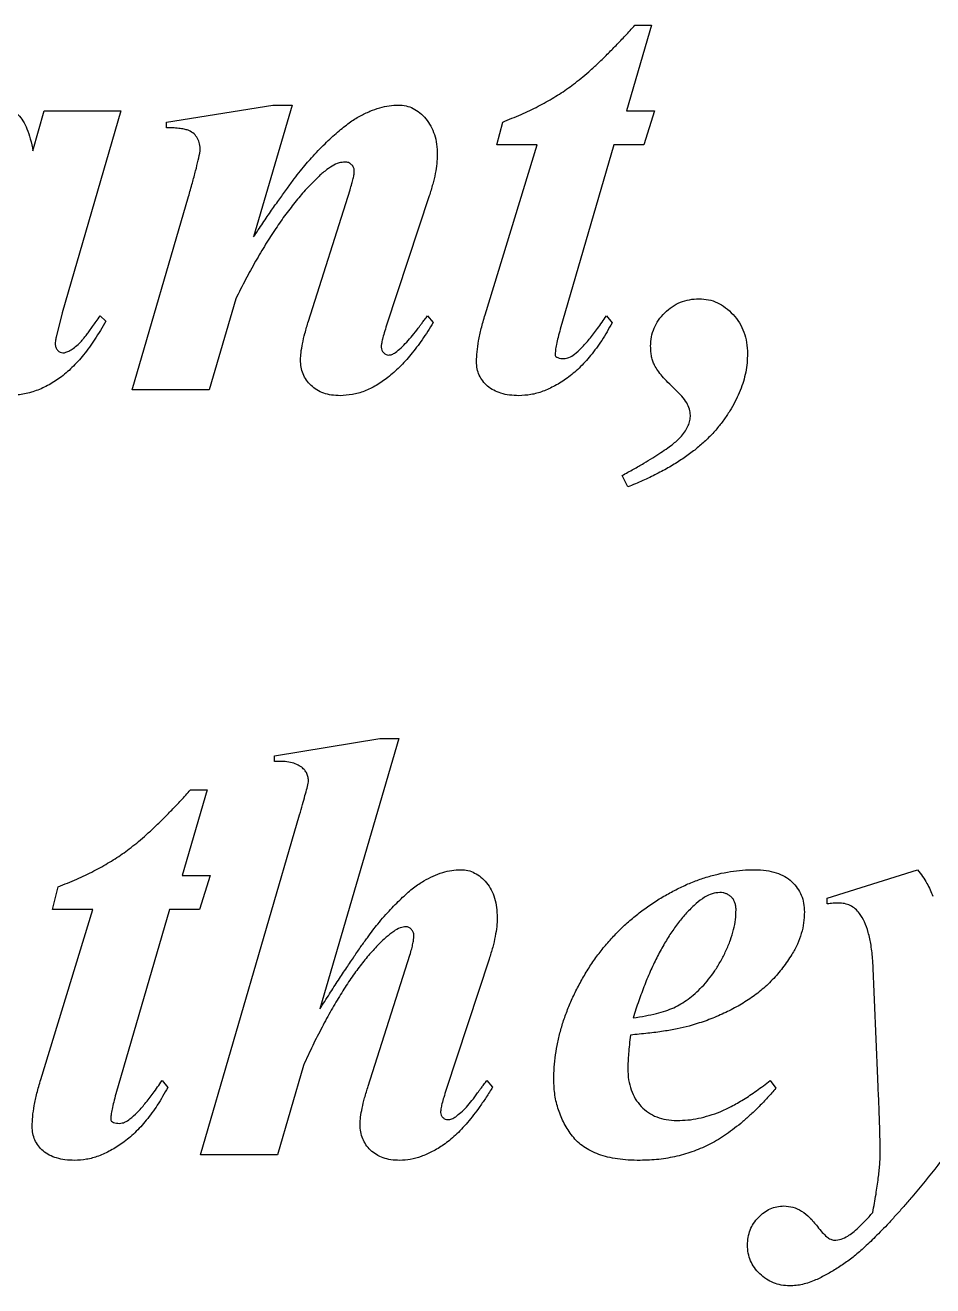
# Model space of a CAD drawing. Header units: inches. Extents: x -8.75 to 0, y -0.78 to 2.88.
# Drawn here: x -3.919 to -3.477, y 1.438 to 2.053 of the extents above; entities that cross this region are included whole.
import ezdxf

# ---------------------------------------------------------------- set-up
doc = ezdxf.new("R2010")
doc.units = ezdxf.units.IN
doc.header["$MEASUREMENT"] = 0

msp = doc.modelspace()

# ---------------------------------------------------------------- linework, layer by layer
at = {"color": 7, "linetype": 'Continuous', "lineweight": 25}
for p, q in [((-3.61399, 2.05278), (-3.62614, 2.01111)), ((-3.62211, 2.05278), (-3.61399, 2.05278)), ((-3.9156, 1.99149), (-3.91013, 2.01111)), ((-3.91013, 2.01111), (-3.87276, 2.01111)), ((-3.87276, 2.01111), (-3.90136, 1.91267)), ((-3.85054, 2.00556), (-3.79863, 2.01389)), ((-3.78921, 2.01389), (-3.80804, 1.94961)), ((-3.79863, 2.01389), (-3.78921, 2.01389)), ((-3.62614, 2.01111), (-3.61256, 2.01111)), ((-3.61256, 2.01111), (-3.61768, 1.99444)), ((-3.85054, 2.00278), (-3.85054, 2.00556)), ((-3.68942, 1.99444), (-3.68656, 2.0056)), ((-3.69515, 1.91159), (-3.66981, 1.99444)), ((-3.66981, 1.99444), (-3.68942, 1.99444)), ((-3.63239, 1.99444), (-3.65848, 1.9046)), ((-3.61768, 1.99444), (-3.63239, 1.99444)), ((-3.78127, 1.90846), (-3.761, 1.97261)), ((-3.8672, 1.875), (-3.83973, 1.96931)), ((-3.72237, 1.96962), (-3.7432, 1.9066)), ((-3.81673, 1.91936), (-3.82966, 1.875)), ((-3.90136, 1.91267), (-3.90431, 1.90069)), ((-3.88287, 1.91111), (-3.88009, 1.90851)), ((-3.72319, 1.91111), (-3.72041, 1.90781)), ((-3.636, 1.91111), (-3.63322, 1.90773)), ((-3.82966, 1.875), (-3.8672, 1.875)), ((-3.62554, 1.82778), (-3.62831, 1.83333)), ((-3.79776, 1.69674), (-3.7465, 1.70507)), ((-3.73725, 1.70507), (-3.77567, 1.57335)), ((-3.7465, 1.70507), (-3.73725, 1.70507)), ((-3.79776, 1.69396), (-3.79776, 1.69674)), ((-3.83066, 1.68007), (-3.84281, 1.63841)), ((-3.83877, 1.68007), (-3.83066, 1.68007)), ((-3.83387, 1.5023), (-3.78556, 1.66801)), ((-3.52831, 1.6273), (-3.48426, 1.64119)), ((-3.84281, 1.63841), (-3.82923, 1.63841)), ((-3.82923, 1.63841), (-3.83435, 1.62174)), ((-3.90609, 1.62174), (-3.90323, 1.6329)), ((-3.52831, 1.62452), (-3.52831, 1.6273)), ((-3.91182, 1.53889), (-3.88647, 1.62174)), ((-3.88647, 1.62174), (-3.90609, 1.62174)), ((-3.84906, 1.62174), (-3.87515, 1.5319)), ((-3.83435, 1.62174), (-3.84906, 1.62174)), ((-3.75214, 1.53572), (-3.73179, 1.59961)), ((-3.69316, 1.59765), (-3.71408, 1.53407)), ((-3.50366, 1.53936), (-3.50609, 1.597)), ((-3.7837, 1.54583), (-3.79637, 1.5023)), ((-3.85266, 1.53841), (-3.84988, 1.53502)), ((-3.69424, 1.53841), (-3.69146, 1.53524)), ((-3.55609, 1.53841), (-3.55331, 1.53472)), ((-3.79637, 1.5023), (-3.83387, 1.5023))]:
    msp.add_line(p, q, dxfattribs=at)
for points, knots in [([(-3.68656, 2.0056), (-3.68355, 2.00679), (-3.67768, 2.00912), (-3.66933, 2.01313), (-3.66163, 2.01743), (-3.65561, 2.02132), (-3.65099, 2.02481), (-3.64733, 2.02769), (-3.64358, 2.03103), (-3.63958, 2.03464), (-3.63545, 2.03866), (-3.63117, 2.04306), (-3.62665, 2.04776), (-3.62365, 2.05108), (-3.62211, 2.05278)], [0, 0, 0, 0, 0.120172, 0.234507, 0.343418, 0.447385, 0.500336, 0.558038, 0.620076, 0.686978, 0.757998, 0.833949, 0.914855, 1, 1, 1, 1]), ([(-3.93574, 2.01389), (-3.93446, 2.01383), (-3.93198, 2.01373), (-3.92848, 2.01281), (-3.92537, 2.0113), (-3.92263, 2.00909), (-3.92026, 2.00605), (-3.91837, 2.00205), (-3.9167, 1.99713), (-3.91598, 1.99347), (-3.9156, 1.99149)], [0, 0, 0, 0, 0.1146846, 0.2221362, 0.322068, 0.4237162, 0.5346988, 0.6654213, 0.8190707, 1, 1, 1, 1]), ([(-3.77983, 1.98811), (-3.77871, 1.98931), (-3.77654, 1.99165), (-3.77328, 1.99495), (-3.77015, 1.99795), (-3.76716, 2.00066), (-3.76426, 2.00305), (-3.76146, 2.00512), (-3.75884, 2.00699), (-3.75546, 2.00889), (-3.75144, 2.0109), (-3.74664, 2.0126), (-3.742, 2.01366), (-3.73895, 2.01381), (-3.73747, 2.01389)], [0, 0, 0, 0, 0.096922, 0.187782, 0.272642, 0.351578, 0.425341, 0.493416, 0.556438, 0.614383, 0.721325, 0.820638, 0.912937, 1, 1, 1, 1]), ([(-3.73747, 2.01389), (-3.7362, 2.01381), (-3.73368, 2.01364), (-3.73008, 2.01231), (-3.72679, 2.01016), (-3.72392, 2.00718), (-3.7215, 2.00359), (-3.71967, 1.99943), (-3.71865, 1.99473), (-3.71852, 1.99143), (-3.71846, 1.98971)], [0, 0, 0, 0, 0.11115, 0.220348, 0.332299, 0.453462, 0.580543, 0.710706, 0.849887, 1, 1, 1, 1]), ([(-3.83404, 1.99162), (-3.83408, 1.99273), (-3.83415, 1.9948), (-3.8352, 1.99765), (-3.83697, 1.99997), (-3.83918, 2.00132), (-3.84151, 2.0021), (-3.84395, 2.00249), (-3.84703, 2.00274), (-3.84929, 2.00277), (-3.85054, 2.00278)], [0, 0, 0, 0, 0.143692, 0.268193, 0.387578, 0.517103, 0.59867, 0.70577, 0.838043, 1, 1, 1, 1]), ([(-3.83973, 1.96931), (-3.8391, 1.97151), (-3.83791, 1.97568), (-3.8363, 1.98159), (-3.83502, 1.98683), (-3.83435, 1.9901), (-3.83404, 1.99162)], [0, 0, 0, 0, 0.297706, 0.565151, 0.797817, 1, 1, 1, 1]), ([(-3.80804, 1.94961), (-3.80653, 1.95187), (-3.80362, 1.95621), (-3.79937, 1.96243), (-3.79538, 1.96807), (-3.79167, 1.97313), (-3.78837, 1.97772), (-3.78526, 1.98168), (-3.78246, 1.98509), (-3.78066, 1.98716), (-3.77983, 1.98811)], [0, 0, 0, 0, 0.170885, 0.328423, 0.473151, 0.60457, 0.722896, 0.827784, 0.920751, 1, 1, 1, 1]), ([(-3.76338, 1.98611), (-3.76438, 1.986), (-3.76658, 1.98577), (-3.76989, 1.98411), (-3.77349, 1.98164), (-3.7758, 1.97948), (-3.77705, 1.9783)], [0, 0, 0, 0, 0.18595, 0.410703, 0.678753, 1, 1, 1, 1]), ([(-3.75891, 1.9819), (-3.75898, 1.98244), (-3.75912, 1.98355), (-3.76023, 1.98487), (-3.76162, 1.98596), (-3.7628, 1.98606), (-3.76338, 1.98611)], [0, 0, 0, 0, 0.237424, 0.485936, 0.744903, 1, 1, 1, 1]), ([(-3.71846, 1.98971), (-3.71852, 1.98826), (-3.71866, 1.98519), (-3.71937, 1.98036), (-3.72067, 1.97512), (-3.72178, 1.97151), (-3.72237, 1.96962)], [0, 0, 0, 0, 0.211602, 0.448481, 0.711298, 1, 1, 1, 1]), ([(-3.77705, 1.9783), (-3.77879, 1.97657), (-3.78234, 1.97302), (-3.78735, 1.9671), (-3.79239, 1.96066), (-3.79734, 1.95357), (-3.80228, 1.9459), (-3.80716, 1.9376), (-3.81206, 1.92873), (-3.81514, 1.92254), (-3.81673, 1.91936)], [0, 0, 0, 0, 0.102766, 0.210992, 0.325808, 0.446255, 0.574269, 0.709207, 0.850712, 1, 1, 1, 1]), ([(-3.761, 1.97261), (-3.76068, 1.97359), (-3.7601, 1.9754), (-3.75945, 1.97793), (-3.75902, 1.98005), (-3.75894, 1.98134), (-3.75891, 1.9819)], [0, 0, 0, 0, 0.323477, 0.595772, 0.822213, 1, 1, 1, 1]), ([(-3.61442, 1.89631), (-3.61435, 1.89784), (-3.61419, 1.90086), (-3.61281, 1.90518), (-3.61066, 1.90919), (-3.6076, 1.91269), (-3.60401, 1.91567), (-3.59996, 1.9179), (-3.59549, 1.9192), (-3.5924, 1.91936), (-3.59081, 1.91944)], [0, 0, 0, 0, 0.124786, 0.24604, 0.367276, 0.49483, 0.623439, 0.747319, 0.870502, 1, 1, 1, 1]), ([(-3.59081, 1.91944), (-3.58927, 1.91935), (-3.5862, 1.91917), (-3.58177, 1.91769), (-3.57775, 1.91514), (-3.5741, 1.91184), (-3.571, 1.90782), (-3.56877, 1.9032), (-3.56743, 1.89809), (-3.56728, 1.89454), (-3.5672, 1.89271)], [0, 0, 0, 0, 0.116802, 0.232217, 0.349327, 0.47503, 0.603269, 0.731207, 0.861468, 1, 1, 1, 1]), ([(-3.89298, 1.8977), (-3.89278, 1.8979), (-3.89227, 1.89839), (-3.89149, 1.89934), (-3.89047, 1.90056), (-3.88931, 1.90209), (-3.88796, 1.90391), (-3.88645, 1.90605), (-3.88471, 1.90847), (-3.8835, 1.9102), (-3.88287, 1.91111)], [0, 0, 0, 0, 0.051109, 0.126147, 0.219685, 0.333793, 0.468546, 0.623988, 0.801635, 1, 1, 1, 1]), ([(-3.72775, 1.90508), (-3.72748, 1.90546), (-3.72686, 1.9063), (-3.72583, 1.90767), (-3.72459, 1.90931), (-3.72369, 1.91048), (-3.72319, 1.91111)], [0, 0, 0, 0, 0.18485, 0.41446, 0.680809, 1, 1, 1, 1]), ([(-3.69932, 1.88876), (-3.69926, 1.89035), (-3.69914, 1.89376), (-3.69829, 1.89917), (-3.69699, 1.9052), (-3.69579, 1.90938), (-3.69515, 1.91159)], [0, 0, 0, 0, 0.205405, 0.439032, 0.704171, 1, 1, 1, 1]), ([(-3.65162, 1.8924), (-3.65042, 1.89344), (-3.6478, 1.8957), (-3.6441, 1.89999), (-3.64004, 1.90516), (-3.6374, 1.90904), (-3.636, 1.91111)], [0, 0, 0, 0, 0.193516, 0.424759, 0.692792, 1, 1, 1, 1]), ([(-3.88009, 1.90851), (-3.88183, 1.90554), (-3.88512, 1.89989), (-3.89059, 1.89227), (-3.89629, 1.88595), (-3.90218, 1.88085), (-3.90835, 1.87704), (-3.91468, 1.87421), (-3.9213, 1.87257), (-3.9258, 1.87234), (-3.92805, 1.87222)], [0, 0, 0, 0, 0.162883, 0.310308, 0.443899, 0.565597, 0.67871, 0.786572, 0.89326, 1, 1, 1, 1]), ([(-3.78513, 1.88967), (-3.78506, 1.89084), (-3.78491, 1.89348), (-3.78417, 1.89781), (-3.78293, 1.9029), (-3.78185, 1.90652), (-3.78127, 1.90846)], [0, 0, 0, 0, 0.183214, 0.411654, 0.683026, 1, 1, 1, 1]), ([(-3.72041, 1.90781), (-3.72218, 1.90501), (-3.72556, 1.89963), (-3.73108, 1.89237), (-3.73663, 1.88618), (-3.7423, 1.88114), (-3.748, 1.87714), (-3.75384, 1.87431), (-3.75978, 1.87257), (-3.76379, 1.87234), (-3.76577, 1.87222)], [0, 0, 0, 0, 0.165262, 0.316603, 0.45397, 0.57917, 0.693818, 0.800285, 0.901451, 1, 1, 1, 1]), ([(-3.7432, 1.9066), (-3.74358, 1.90534), (-3.74427, 1.90308), (-3.74512, 1.90003), (-3.74564, 1.8977), (-3.74576, 1.89637), (-3.7458, 1.89583)], [0, 0, 0, 0, 0.355168, 0.638877, 0.854433, 1, 1, 1, 1]), ([(-3.7389, 1.89319), (-3.73796, 1.89395), (-3.73601, 1.89554), (-3.73326, 1.89835), (-3.73045, 1.90154), (-3.72868, 1.90387), (-3.72775, 1.90508)], [0, 0, 0, 0, 0.222262, 0.462498, 0.72018, 1, 1, 1, 1]), ([(-3.63322, 1.90773), (-3.63485, 1.90484), (-3.63799, 1.89931), (-3.64339, 1.89192), (-3.64899, 1.8857), (-3.65487, 1.88076), (-3.66086, 1.877), (-3.66679, 1.87425), (-3.67273, 1.87253), (-3.67671, 1.87232), (-3.67866, 1.87222)], [0, 0, 0, 0, 0.164549, 0.315664, 0.452911, 0.579345, 0.695512, 0.802853, 0.903381, 1, 1, 1, 1]), ([(-3.65848, 1.9046), (-3.65885, 1.90329), (-3.65955, 1.90085), (-3.66033, 1.89741), (-3.66086, 1.89449), (-3.66095, 1.8927), (-3.661, 1.89188)], [0, 0, 0, 0, 0.315165, 0.585756, 0.812505, 1, 1, 1, 1]), ([(-3.90431, 1.90069), (-3.90442, 1.90006), (-3.90462, 1.89898), (-3.90471, 1.89789), (-3.90475, 1.89744)], [0, 0, 0, 0, 0.5885657, 1, 1, 1, 1]), ([(-3.90475, 1.89744), (-3.90469, 1.89688), (-3.90457, 1.89575), (-3.90367, 1.89434), (-3.90248, 1.89332), (-3.90153, 1.89314), (-3.9011, 1.89306)], [0, 0, 0, 0, 0.270358, 0.540354, 0.789509, 1, 1, 1, 1]), ([(-3.9011, 1.89306), (-3.90056, 1.89313), (-3.89932, 1.8933), (-3.89741, 1.89428), (-3.89522, 1.89572), (-3.89378, 1.897), (-3.89298, 1.8977)], [0, 0, 0, 0, 0.171942, 0.39263, 0.666176, 1, 1, 1, 1]), ([(-3.7458, 1.89583), (-3.74574, 1.89536), (-3.74561, 1.89437), (-3.74469, 1.89315), (-3.74353, 1.89224), (-3.74262, 1.89209), (-3.7422, 1.89201)], [0, 0, 0, 0, 0.249564, 0.517955, 0.78011, 1, 1, 1, 1]), ([(-3.7422, 1.89201), (-3.74166, 1.89208), (-3.74047, 1.89223), (-3.73945, 1.89285), (-3.7389, 1.89319)], [0, 0, 0, 0, 0.462123, 1, 1, 1, 1]), ([(-3.65674, 1.89028), (-3.65588, 1.89039), (-3.65399, 1.89063), (-3.65245, 1.89178), (-3.65162, 1.8924)], [0, 0, 0, 0, 0.456588, 1, 1, 1, 1]), ([(-3.5672, 1.89271), (-3.56725, 1.8912), (-3.56733, 1.88817), (-3.56799, 1.88365), (-3.56915, 1.87917), (-3.57067, 1.87469), (-3.57268, 1.87024), (-3.57512, 1.8658), (-3.57801, 1.8614), (-3.5813, 1.85702), (-3.58506, 1.8527), (-3.58941, 1.84864), (-3.59417, 1.84467), (-3.59948, 1.84095), (-3.60523, 1.83732), (-3.61157, 1.83398), (-3.61832, 1.83068), (-3.62309, 1.82876), (-3.62554, 1.82778)], [0, 0, 0, 0, 0.048756, 0.09796, 0.147705, 0.198202, 0.251025, 0.305514, 0.362012, 0.421201, 0.482917, 0.546844, 0.613695, 0.683209, 0.756621, 0.833721, 0.914775, 1, 1, 1, 1]), ([(-3.61252, 1.88702), (-3.61281, 1.88767), (-3.61341, 1.889), (-3.61402, 1.89122), (-3.61434, 1.89368), (-3.6144, 1.89541), (-3.61442, 1.89631)], [0, 0, 0, 0, 0.221627, 0.457211, 0.718365, 1, 1, 1, 1]), ([(-3.76577, 1.87222), (-3.76721, 1.87227), (-3.76995, 1.87236), (-3.77381, 1.87335), (-3.77722, 1.8749), (-3.78007, 1.87711), (-3.78235, 1.87975), (-3.78393, 1.88281), (-3.78499, 1.88613), (-3.78508, 1.88848), (-3.78513, 1.88967)], [0, 0, 0, 0, 0.147078, 0.280065, 0.40603, 0.527558, 0.646344, 0.760367, 0.878039, 1, 1, 1, 1]), ([(-3.67866, 1.87222), (-3.68021, 1.87228), (-3.68316, 1.87238), (-3.68731, 1.87326), (-3.69094, 1.87467), (-3.69398, 1.87672), (-3.69634, 1.87928), (-3.69809, 1.88214), (-3.69912, 1.88536), (-3.69925, 1.88761), (-3.69932, 1.88876)], [0, 0, 0, 0, 0.1564817, 0.2967289, 0.4257205, 0.5475545, 0.663201, 0.7738213, 0.8841236, 1, 1, 1, 1]), ([(-3.661, 1.89188), (-3.6609, 1.89166), (-3.66065, 1.8911), (-3.65956, 1.89068), (-3.65826, 1.89036), (-3.65725, 1.89031), (-3.65674, 1.89028)], [0, 0, 0, 0, 0.146229, 0.373492, 0.681429, 1, 1, 1, 1]), ([(-3.59498, 1.86272), (-3.59509, 1.8637), (-3.59532, 1.86581), (-3.59685, 1.86896), (-3.59932, 1.87217), (-3.60254, 1.87533), (-3.60584, 1.87847), (-3.6087, 1.8815), (-3.6109, 1.8843), (-3.61201, 1.88617), (-3.61252, 1.88702)], [0, 0, 0, 0, 0.0965828, 0.2073637, 0.3385185, 0.4934329, 0.6503588, 0.786242, 0.9028948, 1, 1, 1, 1]), ([(-3.59941, 1.85252), (-3.59873, 1.85335), (-3.59743, 1.85494), (-3.59604, 1.85753), (-3.59512, 1.86011), (-3.59503, 1.86186), (-3.59498, 1.86272)], [0, 0, 0, 0, 0.283585, 0.540099, 0.773353, 1, 1, 1, 1]), ([(-3.62831, 1.83333), (-3.62646, 1.83436), (-3.62292, 1.8363), (-3.61792, 1.83916), (-3.61348, 1.84186), (-3.60959, 1.84436), (-3.60624, 1.84666), (-3.60344, 1.84873), (-3.60118, 1.85063), (-3.59996, 1.85193), (-3.59941, 1.85252)], [0, 0, 0, 0, 0.1824866, 0.347794, 0.4966093, 0.6300962, 0.7466366, 0.8463746, 0.9303506, 1, 1, 1, 1]), ([(-3.78452, 1.6911), (-3.78531, 1.69162), (-3.78699, 1.69272), (-3.79013, 1.6936), (-3.79376, 1.69408), (-3.79637, 1.694), (-3.79776, 1.69396)], [0, 0, 0, 0, 0.2043373, 0.435005, 0.6982095, 1, 1, 1, 1]), ([(-3.78122, 1.68407), (-3.78126, 1.68478), (-3.78135, 1.68616), (-3.78195, 1.68812), (-3.78304, 1.68979), (-3.78402, 1.69066), (-3.78452, 1.6911)], [0, 0, 0, 0, 0.265526, 0.514444, 0.752194, 1, 1, 1, 1]), ([(-3.78556, 1.66801), (-3.78507, 1.66966), (-3.78416, 1.67274), (-3.78303, 1.67708), (-3.78199, 1.68077), (-3.78146, 1.68304), (-3.78122, 1.68407)], [0, 0, 0, 0, 0.309608, 0.579825, 0.809543, 1, 1, 1, 1]), ([(-3.90323, 1.6329), (-3.90022, 1.63409), (-3.89434, 1.63642), (-3.886, 1.64043), (-3.87829, 1.64472), (-3.87227, 1.64862), (-3.86766, 1.6521), (-3.864, 1.65498), (-3.86024, 1.65832), (-3.85625, 1.66194), (-3.85211, 1.66596), (-3.84783, 1.67036), (-3.84332, 1.67506), (-3.84031, 1.67837), (-3.83877, 1.68007)], [0, 0, 0, 0, 0.120172, 0.234507, 0.343418, 0.447385, 0.500336, 0.558038, 0.620076, 0.686978, 0.757998, 0.833949, 0.914855, 1, 1, 1, 1]), ([(-3.7475, 1.61471), (-3.74643, 1.61596), (-3.74437, 1.61837), (-3.7413, 1.62182), (-3.73829, 1.62489), (-3.73543, 1.62768), (-3.7327, 1.63017), (-3.73007, 1.63234), (-3.72754, 1.63417), (-3.7244, 1.63617), (-3.72054, 1.63814), (-3.71597, 1.63991), (-3.71145, 1.64097), (-3.70847, 1.64111), (-3.707, 1.64119)], [0, 0, 0, 0, 0.098594, 0.190898, 0.276935, 0.356828, 0.430658, 0.499201, 0.561431, 0.618084, 0.722633, 0.821089, 0.911954, 1, 1, 1, 1]), ([(-3.707, 1.64119), (-3.70582, 1.64112), (-3.70347, 1.64098), (-3.70012, 1.63966), (-3.69704, 1.63764), (-3.6943, 1.63481), (-3.69202, 1.63136), (-3.69033, 1.62731), (-3.68941, 1.62271), (-3.68928, 1.61947), (-3.68921, 1.61779)], [0, 0, 0, 0, 0.108195, 0.214475, 0.325674, 0.444897, 0.572296, 0.703214, 0.845636, 1, 1, 1, 1]), ([(-3.66165, 1.53884), (-3.66161, 1.54087), (-3.66152, 1.54493), (-3.66083, 1.55102), (-3.65982, 1.55712), (-3.65826, 1.5632), (-3.65637, 1.56929), (-3.65399, 1.57537), (-3.65127, 1.58147), (-3.64805, 1.5875), (-3.64454, 1.59341), (-3.64068, 1.59906), (-3.63648, 1.60439), (-3.63197, 1.6094), (-3.62719, 1.61418), (-3.62205, 1.61858), (-3.61666, 1.62274), (-3.61096, 1.62652), (-3.6051, 1.62991), (-3.59922, 1.63293), (-3.59334, 1.63552), (-3.5874, 1.63755), (-3.58149, 1.63916), (-3.57556, 1.64035), (-3.56962, 1.64107), (-3.56566, 1.64115), (-3.56369, 1.64119)], [0, 0, 0, 0, 0.039082, 0.078362, 0.117989, 0.158248, 0.199189, 0.24105, 0.28388, 0.328057, 0.3726, 0.416552, 0.459861, 0.503325, 0.546527, 0.59004, 0.633619, 0.677877, 0.721755, 0.764051, 0.805409, 0.845552, 0.884872, 0.923553, 0.962033, 1, 1, 1, 1]), ([(-3.56369, 1.64119), (-3.5618, 1.64114), (-3.55824, 1.64105), (-3.55328, 1.63988), (-3.549, 1.63809), (-3.54554, 1.63547), (-3.54279, 1.63235), (-3.5408, 1.62879), (-3.53964, 1.62481), (-3.5395, 1.62204), (-3.53942, 1.62061)], [0, 0, 0, 0, 0.1575562, 0.2966434, 0.4234006, 0.5426755, 0.6567005, 0.7687905, 0.8809523, 1, 1, 1, 1]), ([(-3.48426, 1.64119), (-3.48343, 1.64008), (-3.48183, 1.63794), (-3.47976, 1.63466), (-3.47806, 1.63147), (-3.47724, 1.6293), (-3.47684, 1.62825)], [0, 0, 0, 0, 0.275957, 0.536491, 0.775024, 1, 1, 1, 1]), ([(-3.58074, 1.63007), (-3.58196, 1.62994), (-3.58457, 1.62964), (-3.58844, 1.62769), (-3.59249, 1.62469), (-3.59503, 1.62207), (-3.59641, 1.62066)], [0, 0, 0, 0, 0.195013, 0.416861, 0.68378, 1, 1, 1, 1]), ([(-3.57276, 1.62161), (-3.57278, 1.62224), (-3.57281, 1.62343), (-3.57328, 1.62512), (-3.57394, 1.62663), (-3.57499, 1.62785), (-3.57618, 1.62885), (-3.57758, 1.62956), (-3.57911, 1.63002), (-3.58019, 1.63005), (-3.58074, 1.63007)], [0, 0, 0, 0, 0.142801, 0.272978, 0.397465, 0.51751, 0.637554, 0.753126, 0.873718, 1, 1, 1, 1]), ([(-3.52289, 1.62495), (-3.52374, 1.62494), (-3.52556, 1.62492), (-3.52736, 1.62466), (-3.52831, 1.62452)], [0, 0, 0, 0, 0.470326, 1, 1, 1, 1]), ([(-3.51252, 1.61983), (-3.51319, 1.62062), (-3.5145, 1.62217), (-3.51705, 1.62378), (-3.51988, 1.62481), (-3.52187, 1.6249), (-3.52289, 1.62495)], [0, 0, 0, 0, 0.25842, 0.504205, 0.745559, 1, 1, 1, 1]), ([(-3.68921, 1.61779), (-3.68927, 1.61636), (-3.68939, 1.61331), (-3.6902, 1.60851), (-3.69139, 1.60321), (-3.69255, 1.59957), (-3.69316, 1.59765)], [0, 0, 0, 0, 0.209004, 0.443557, 0.70733, 1, 1, 1, 1]), ([(-3.62293, 1.56896), (-3.62092, 1.56927), (-3.61711, 1.56985), (-3.6118, 1.57105), (-3.60718, 1.57229), (-3.60317, 1.57387), (-3.59953, 1.57573), (-3.5961, 1.57809), (-3.59264, 1.58082), (-3.58927, 1.58408), (-3.58603, 1.58781), (-3.58297, 1.592), (-3.58016, 1.59665), (-3.57765, 1.60166), (-3.57551, 1.60678), (-3.5739, 1.61186), (-3.57295, 1.61679), (-3.57282, 1.62003), (-3.57276, 1.62161)], [0, 0, 0, 0, 0.076865, 0.145034, 0.205136, 0.257311, 0.307089, 0.35899, 0.414116, 0.473151, 0.535406, 0.600225, 0.668527, 0.740015, 0.811443, 0.877706, 0.940411, 1, 1, 1, 1]), ([(-3.59641, 1.62066), (-3.59774, 1.61916), (-3.60047, 1.61608), (-3.60417, 1.61092), (-3.60775, 1.60526), (-3.6111, 1.59903), (-3.61438, 1.59232), (-3.61739, 1.58502), (-3.62032, 1.57721), (-3.62205, 1.57176), (-3.62293, 1.56896)], [0, 0, 0, 0, 0.102496, 0.210714, 0.32463, 0.445355, 0.572975, 0.707181, 0.84953, 1, 1, 1, 1]), ([(-3.53942, 1.62061), (-3.5395, 1.61884), (-3.53966, 1.61529), (-3.54085, 1.61002), (-3.54275, 1.6048), (-3.5446, 1.60154), (-3.54554, 1.59987)], [0, 0, 0, 0, 0.242528, 0.485953, 0.737487, 1, 1, 1, 1]), ([(-3.50609, 1.597), (-3.50633, 1.59947), (-3.50676, 1.60408), (-3.50817, 1.61036), (-3.50987, 1.61566), (-3.51168, 1.61851), (-3.51252, 1.61983)], [0, 0, 0, 0, 0.30984, 0.578621, 0.80534, 1, 1, 1, 1]), ([(-3.77567, 1.57335), (-3.7741, 1.57579), (-3.77111, 1.58049), (-3.76679, 1.58723), (-3.76272, 1.5933), (-3.75906, 1.5988), (-3.75573, 1.60368), (-3.75266, 1.60789), (-3.75001, 1.61154), (-3.74829, 1.61372), (-3.7475, 1.61471)], [0, 0, 0, 0, 0.173877, 0.333793, 0.479504, 0.611991, 0.729823, 0.833527, 0.924039, 1, 1, 1, 1]), ([(-3.73374, 1.61341), (-3.73467, 1.61327), (-3.7368, 1.61295), (-3.74003, 1.61103), (-3.74366, 1.60811), (-3.74613, 1.60568), (-3.7475, 1.60434)], [0, 0, 0, 0, 0.1661867, 0.3822877, 0.6582703, 1, 1, 1, 1]), ([(-3.72983, 1.6092), (-3.72989, 1.60974), (-3.73, 1.61083), (-3.73101, 1.61213), (-3.7322, 1.61324), (-3.73324, 1.61335), (-3.73374, 1.61341)], [0, 0, 0, 0, 0.253161, 0.511631, 0.767134, 1, 1, 1, 1]), ([(-3.7475, 1.60434), (-3.74902, 1.60269), (-3.75219, 1.59928), (-3.75669, 1.59358), (-3.76124, 1.58727), (-3.76574, 1.58025), (-3.77025, 1.5726), (-3.77476, 1.56428), (-3.77933, 1.55533), (-3.78221, 1.54905), (-3.7837, 1.54583)], [0, 0, 0, 0, 0.097381, 0.201941, 0.314889, 0.435268, 0.563663, 0.700252, 0.84603, 1, 1, 1, 1]), ([(-3.73179, 1.59961), (-3.73149, 1.60063), (-3.73094, 1.60251), (-3.73032, 1.60513), (-3.72994, 1.60731), (-3.72987, 1.60862), (-3.72983, 1.6092)], [0, 0, 0, 0, 0.326208, 0.598677, 0.822608, 1, 1, 1, 1]), ([(-3.54554, 1.59987), (-3.547, 1.59766), (-3.54988, 1.59331), (-3.55498, 1.58742), (-3.56059, 1.58216), (-3.56681, 1.57767), (-3.57344, 1.5737), (-3.58049, 1.5703), (-3.58788, 1.5673), (-3.59303, 1.56578), (-3.59563, 1.56501)], [0, 0, 0, 0, 0.126688, 0.250228, 0.372514, 0.49468, 0.617641, 0.742739, 0.869822, 1, 1, 1, 1]), ([(-3.62423, 1.56063), (-3.62443, 1.55905), (-3.62482, 1.55604), (-3.62518, 1.55172), (-3.62548, 1.54783), (-3.62552, 1.54538), (-3.62554, 1.54422)], [0, 0, 0, 0, 0.289329, 0.5539658, 0.7890769, 1, 1, 1, 1]), ([(-3.59563, 1.56501), (-3.59755, 1.56455), (-3.60167, 1.56354), (-3.60838, 1.56235), (-3.616, 1.56137), (-3.6214, 1.56089), (-3.62423, 1.56063)], [0, 0, 0, 0, 0.20459, 0.439082, 0.704993, 1, 1, 1, 1]), ([(-3.43643, 1.55204), (-3.44059, 1.54547), (-3.44872, 1.53264), (-3.46139, 1.51438), (-3.47395, 1.49738), (-3.48272, 1.48682), (-3.48699, 1.48168)], [0, 0, 0, 0, 0.269064, 0.525219, 0.768771, 1, 1, 1, 1]), ([(-3.62554, 1.54422), (-3.62548, 1.54241), (-3.62536, 1.5389), (-3.62405, 1.53395), (-3.62206, 1.52951), (-3.61914, 1.52578), (-3.61563, 1.52266), (-3.61139, 1.52055), (-3.60667, 1.51917), (-3.60332, 1.51903), (-3.60158, 1.51896)], [0, 0, 0, 0, 0.138619, 0.267658, 0.388404, 0.508312, 0.626725, 0.744958, 0.866809, 1, 1, 1, 1]), ([(-3.91599, 1.51606), (-3.91593, 1.51765), (-3.91581, 1.52106), (-3.91495, 1.52646), (-3.91366, 1.53249), (-3.91246, 1.53668), (-3.91182, 1.53889)], [0, 0, 0, 0, 0.205405, 0.439032, 0.704171, 1, 1, 1, 1]), ([(-3.86829, 1.5197), (-3.86709, 1.52073), (-3.86446, 1.52299), (-3.86077, 1.52728), (-3.85671, 1.53245), (-3.85407, 1.53633), (-3.85266, 1.53841)], [0, 0, 0, 0, 0.193516, 0.424759, 0.692792, 1, 1, 1, 1]), ([(-3.6988, 1.53237), (-3.69853, 1.53275), (-3.69791, 1.5336), (-3.69688, 1.53497), (-3.69564, 1.53661), (-3.69474, 1.53777), (-3.69424, 1.53841)], [0, 0, 0, 0, 0.18485, 0.41446, 0.680809, 1, 1, 1, 1]), ([(-3.61959, 1.49952), (-3.6215, 1.49954), (-3.62517, 1.49959), (-3.63045, 1.50018), (-3.63529, 1.50105), (-3.63967, 1.50236), (-3.64359, 1.50404), (-3.64706, 1.50609), (-3.65008, 1.5085), (-3.65338, 1.51223), (-3.65669, 1.5174), (-3.65953, 1.52414), (-3.66135, 1.53134), (-3.66155, 1.53631), (-3.66165, 1.53884)], [0, 0, 0, 0, 0.087244, 0.167641, 0.242272, 0.311244, 0.376044, 0.436772, 0.49455, 0.55161, 0.663388, 0.773209, 0.884729, 1, 1, 1, 1]), ([(-3.60158, 1.51896), (-3.59982, 1.51901), (-3.5963, 1.5191), (-3.59102, 1.51998), (-3.58575, 1.52133), (-3.58039, 1.52323), (-3.57483, 1.52587), (-3.5689, 1.52926), (-3.5626, 1.53353), (-3.55833, 1.53672), (-3.55609, 1.53841)], [0, 0, 0, 0, 0.10426, 0.209667, 0.317162, 0.427674, 0.547407, 0.683078, 0.833212, 1, 1, 1, 1]), ([(-3.50249, 1.50277), (-3.50248, 1.50392), (-3.50247, 1.5063), (-3.50259, 1.51005), (-3.50265, 1.51412), (-3.50279, 1.51852), (-3.50298, 1.52325), (-3.50312, 1.52833), (-3.50342, 1.53373), (-3.50358, 1.53745), (-3.50366, 1.53936)], [0, 0, 0, 0, 0.093656, 0.195639, 0.307103, 0.426893, 0.556202, 0.694989, 0.84335, 1, 1, 1, 1]), ([(-3.84988, 1.53502), (-3.85152, 1.53214), (-3.85466, 1.5266), (-3.86005, 1.51922), (-3.86566, 1.51299), (-3.87154, 1.50805), (-3.87753, 1.50429), (-3.88346, 1.50155), (-3.8894, 1.49983), (-3.89338, 1.49962), (-3.89533, 1.49952)], [0, 0, 0, 0, 0.164549, 0.315664, 0.452911, 0.579345, 0.695512, 0.802853, 0.903381, 1, 1, 1, 1]), ([(-3.87515, 1.5319), (-3.87552, 1.53058), (-3.87622, 1.52814), (-3.877, 1.52471), (-3.87753, 1.52179), (-3.87762, 1.51999), (-3.87766, 1.51918)], [0, 0, 0, 0, 0.315165, 0.585756, 0.812505, 1, 1, 1, 1]), ([(-3.75609, 1.51697), (-3.75603, 1.51818), (-3.75589, 1.52087), (-3.75508, 1.52522), (-3.75387, 1.53026), (-3.75275, 1.53381), (-3.75214, 1.53572)], [0, 0, 0, 0, 0.190139, 0.419159, 0.688586, 1, 1, 1, 1]), ([(-3.69146, 1.53524), (-3.6925, 1.5336), (-3.69449, 1.53041), (-3.69758, 1.5259), (-3.7006, 1.52177), (-3.70362, 1.51805), (-3.70659, 1.51474), (-3.70949, 1.51178), (-3.71242, 1.50932), (-3.71609, 1.50652), (-3.72067, 1.50379), (-3.72613, 1.50135), (-3.73147, 1.49982), (-3.73502, 1.49962), (-3.73673, 1.49952)], [0, 0, 0, 0, 0.096691, 0.187562, 0.272718, 0.351723, 0.426334, 0.494711, 0.55819, 0.616931, 0.724725, 0.823275, 0.914478, 1, 1, 1, 1]), ([(-3.71408, 1.53407), (-3.7145, 1.5328), (-3.71526, 1.53049), (-3.71611, 1.52734), (-3.71671, 1.52489), (-3.71681, 1.52346), (-3.71686, 1.52287)], [0, 0, 0, 0, 0.346514, 0.630526, 0.845425, 1, 1, 1, 1]), ([(-3.70948, 1.52083), (-3.70861, 1.52151), (-3.70677, 1.52295), (-3.70413, 1.52559), (-3.70144, 1.52878), (-3.69971, 1.53113), (-3.6988, 1.53237)], [0, 0, 0, 0, 0.20907, 0.444263, 0.707529, 1, 1, 1, 1]), ([(-3.55331, 1.53472), (-3.55466, 1.53317), (-3.5573, 1.53015), (-3.56139, 1.52591), (-3.56542, 1.52199), (-3.56942, 1.51841), (-3.5734, 1.5152), (-3.57737, 1.51234), (-3.58126, 1.50974), (-3.58648, 1.50687), (-3.59319, 1.5039), (-3.60163, 1.50138), (-3.61047, 1.49981), (-3.61652, 1.49962), (-3.61959, 1.49952)], [0, 0, 0, 0, 0.0791, 0.154916, 0.227172, 0.295979, 0.361898, 0.424661, 0.484745, 0.542227, 0.654471, 0.766987, 0.881447, 1, 1, 1, 1]), ([(-3.87766, 1.51918), (-3.87756, 1.51896), (-3.87731, 1.5184), (-3.87622, 1.51798), (-3.87492, 1.51766), (-3.87392, 1.5176), (-3.87341, 1.51757)], [0, 0, 0, 0, 0.146229, 0.373492, 0.681429, 1, 1, 1, 1]), ([(-3.87341, 1.51757), (-3.87254, 1.51768), (-3.87065, 1.51793), (-3.86912, 1.51908), (-3.86829, 1.5197)], [0, 0, 0, 0, 0.456588, 1, 1, 1, 1]), ([(-3.71686, 1.52287), (-3.71681, 1.52244), (-3.7167, 1.52153), (-3.71579, 1.52042), (-3.71464, 1.51956), (-3.7137, 1.51945), (-3.71325, 1.5194)], [0, 0, 0, 0, 0.23457, 0.489642, 0.757668, 1, 1, 1, 1]), ([(-3.71325, 1.5194), (-3.7126, 1.51946), (-3.71121, 1.5196), (-3.71008, 1.52041), (-3.70948, 1.52083)], [0, 0, 0, 0, 0.4734389, 1, 1, 1, 1]), ([(-3.89533, 1.49952), (-3.89688, 1.49957), (-3.89983, 1.49967), (-3.90397, 1.50056), (-3.90761, 1.50196), (-3.91065, 1.50402), (-3.91301, 1.50657), (-3.91476, 1.50944), (-3.91579, 1.51266), (-3.91592, 1.5149), (-3.91599, 1.51606)], [0, 0, 0, 0, 0.1564817, 0.2967289, 0.4257205, 0.5475545, 0.663201, 0.7738213, 0.8841236, 1, 1, 1, 1]), ([(-3.73673, 1.49952), (-3.73817, 1.49957), (-3.74093, 1.49966), (-3.7448, 1.50063), (-3.74819, 1.50221), (-3.75103, 1.50441), (-3.75331, 1.50704), (-3.75489, 1.5101), (-3.75595, 1.51342), (-3.75604, 1.51577), (-3.75609, 1.51697)], [0, 0, 0, 0, 0.147064, 0.281475, 0.406087, 0.527604, 0.646379, 0.76039, 0.878051, 1, 1, 1, 1]), ([(-3.50609, 1.47417), (-3.50555, 1.47713), (-3.50454, 1.48266), (-3.50342, 1.49039), (-3.50264, 1.49696), (-3.50254, 1.50096), (-3.50249, 1.50277)], [0, 0, 0, 0, 0.313002, 0.583523, 0.811872, 1, 1, 1, 1]), ([(-3.48699, 1.48168), (-3.4883, 1.48016), (-3.49084, 1.4772), (-3.49464, 1.47301), (-3.49818, 1.46908), (-3.50158, 1.46552), (-3.50477, 1.46227), (-3.50778, 1.45937), (-3.51054, 1.45674), (-3.51399, 1.45377), (-3.5182, 1.45046), (-3.52334, 1.44692), (-3.52857, 1.44383), (-3.53218, 1.44209), (-3.53396, 1.44123)], [0, 0, 0, 0, 0.096484, 0.186965, 0.271511, 0.350098, 0.423261, 0.490047, 0.550964, 0.606098, 0.708477, 0.807864, 0.905283, 1, 1, 1, 1]), ([(-3.5672, 1.45816), (-3.56714, 1.45945), (-3.56701, 1.46198), (-3.56598, 1.4656), (-3.56428, 1.46889), (-3.562, 1.47181), (-3.55925, 1.47423), (-3.55618, 1.47599), (-3.55287, 1.47711), (-3.55057, 1.47723), (-3.54941, 1.4773)], [0, 0, 0, 0, 0.133814, 0.261348, 0.385919, 0.515025, 0.642374, 0.763106, 0.879603, 1, 1, 1, 1]), ([(-3.54941, 1.4773), (-3.54794, 1.47718), (-3.54493, 1.47693), (-3.54062, 1.47491), (-3.53658, 1.47165), (-3.53431, 1.46883), (-3.53309, 1.46731)], [0, 0, 0, 0, 0.220915, 0.453051, 0.706922, 1, 1, 1, 1]), ([(-3.51833, 1.46267), (-3.51751, 1.4632), (-3.51562, 1.4644), (-3.51286, 1.46699), (-3.50952, 1.47021), (-3.5073, 1.47278), (-3.50609, 1.47417)], [0, 0, 0, 0, 0.174252, 0.39685, 0.671775, 1, 1, 1, 1]), ([(-3.53309, 1.46731), (-3.53232, 1.46632), (-3.53093, 1.46453), (-3.52876, 1.46245), (-3.52683, 1.46098), (-3.52548, 1.46074), (-3.52488, 1.46063)], [0, 0, 0, 0, 0.346841, 0.62417, 0.835025, 1, 1, 1, 1]), ([(-3.52488, 1.46063), (-3.52376, 1.46073), (-3.52144, 1.46094), (-3.51939, 1.46208), (-3.51833, 1.46267)], [0, 0, 0, 0, 0.481769, 1, 1, 1, 1]), ([(-3.54663, 1.43841), (-3.548, 1.43846), (-3.5507, 1.43857), (-3.55455, 1.43978), (-3.55813, 1.44157), (-3.56124, 1.44414), (-3.56389, 1.44716), (-3.56579, 1.45058), (-3.56698, 1.45427), (-3.56713, 1.45684), (-3.5672, 1.45816)], [0, 0, 0, 0, 0.1293956, 0.2552534, 0.3785517, 0.5072913, 0.6356798, 0.7566444, 0.8759412, 1, 1, 1, 1]), ([(-3.53396, 1.44123), (-3.53502, 1.44081), (-3.53711, 1.43998), (-3.54029, 1.43905), (-3.54347, 1.43851), (-3.54559, 1.43844), (-3.54663, 1.43841)], [0, 0, 0, 0, 0.262708, 0.514925, 0.760565, 1, 1, 1, 1])]:
    msp.add_open_spline(points, degree=3, knots=knots, dxfattribs=at)

doc.saveas('drawing.dxf')
